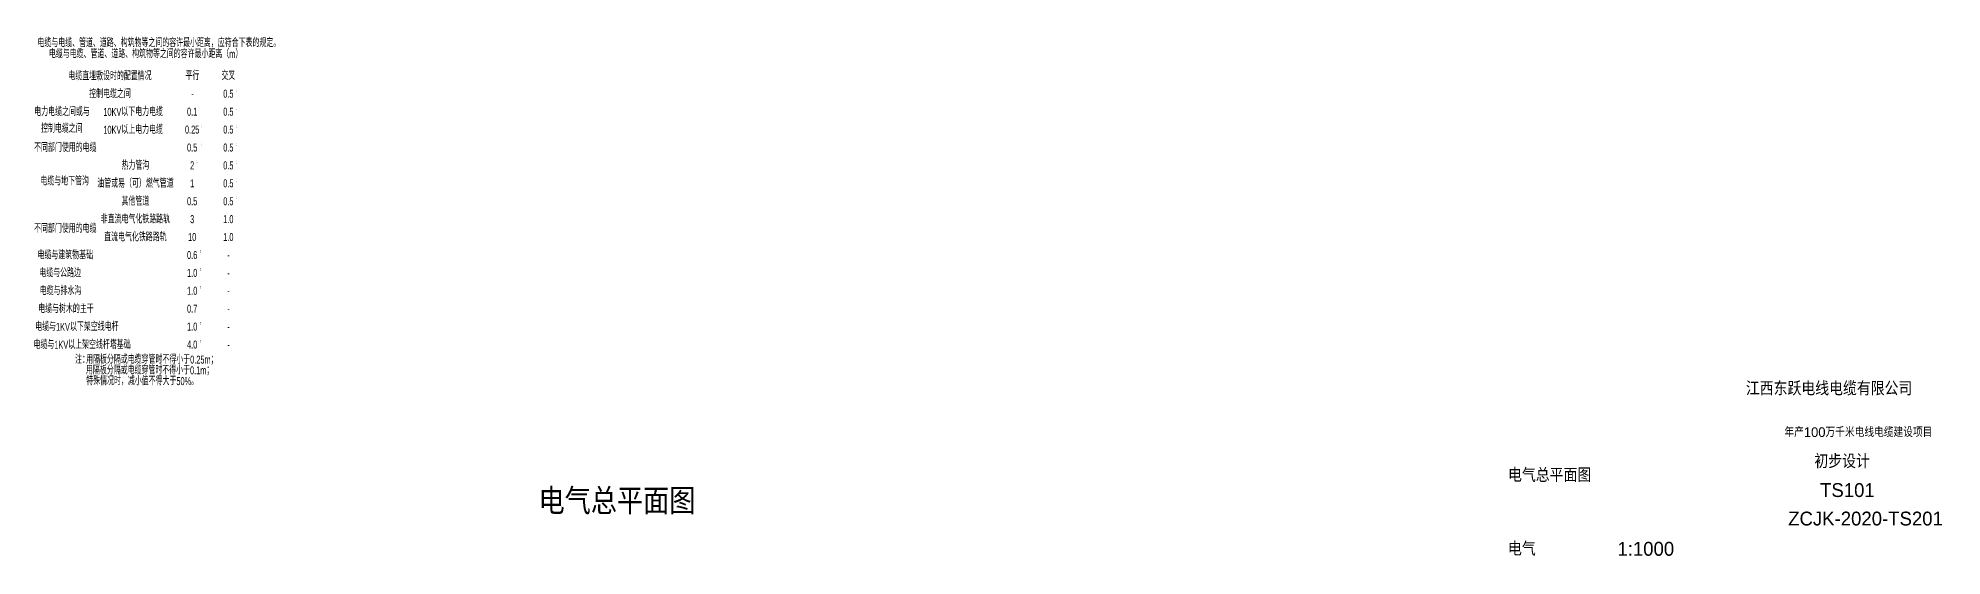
# Model space of a CAD drawing. Header units: inches. Extents: x 586127 to 586406, y 3136176 to 3136915.
# Drawn here: x 586158.6 to 586406.4, y 3136460.9 to 3136528.3 of the extents above; entities that cross this region are included whole.
import ezdxf
from ezdxf.enums import TextEntityAlignment as Align

# ---------------------------------------------------------------- set-up
doc = ezdxf.new("R2010")
doc.units = ezdxf.units.IN
doc.header["$MEASUREMENT"] = 0
doc.layers.add('DIM_SYMB', color=3, linetype='Continuous')
doc.layers.add('wen', color=2, linetype='Continuous')
doc.styles.add('0总图替换X', font='ZSM.shx', dxfattribs={"bigfont": 'HZTXT.shx'})
doc.styles.add('jx', font='jky1.shx', dxfattribs={"width": 0.6667, "bigfont": 'jky2.shx'})

msp = doc.modelspace()

# ---------------------------------------------------------------- texts
at = {"color": 2, "style": '0总图替换X'}
for s, height, p in [('江西东跃电线电缆有限公司', 1.8059, (586380.87, 3136481.76)), ('年产100万千米电线电缆建设项目', 1.2641, (586385.89, 3136476.35)), ('初步设计', 1.806, (586389.79, 3136472.28)), ('电气总平面图', 1.806, (586349.91, 3136470.48)), ('TS101', 1.806, (586390.53, 3136468.53)), ('ZCJK-2020-TS201', 1.8059, (586386.38, 3136464.82)), ('电气', 1.806, (586349.9, 3136460.88)), ('1:1000', 1.806, (586364.15, 3136460.88))]:
    msp.add_text(s, height=height, dxfattribs=at).set_placement(p)
at = {"layer": 'DIM_SYMB', "color": 7, "style": '0总图替换X'}
msp.add_text('电气总平面图', height=3.403, dxfattribs=at).set_placement((586223.7, 3136466.26))
at = {"layer": 'wen', "style": 'jx', "width": 0.6667}
for s, p in [('电缆与电缆、管道、道路、构筑物等之间的容许最小距离，应符合下表的规定。', (586158.47, 3136527.16)), ('电缆与电缆、管道、道路、构筑物等之间的容许最小距离（m）', (586159.96, 3136525.72))]:
    msp.add_text(s, height=1.0418, dxfattribs=at).set_placement(p)
for s, height, p in [('电缆直埋敷设时的配置情况', 1.0418, (586167.91, 3136522.84)), ('平行', 1.042, (586178.64, 3136522.88)), ('交叉', 1.042, (586183.32, 3136522.88)), ('控制电缆之间', 1.042, (586167.91, 3136520.51)), ('-', 1.04, (586178.64, 3136520.55)), ('0.5', 1.042, (586183.32, 3136520.55)), ('电力电缆之间或与', 1.042, (586161.67, 3136518.18)), ('10KV以下电力电缆', 1.042, (586170.93, 3136518.18)), ('0.1', 1.042, (586178.61, 3136518.21)), ('0.5', 1.042, (586183.32, 3136518.21)), ('控制电缆之间', 1.042, (586161.64, 3136516)), ('10KV以上电力电缆', 1.042, (586170.93, 3136515.85)), ('0.25', 1.042, (586178.61, 3136515.88)), ('0.5', 1.042, (586183.32, 3136515.88)), ('不同部门使用的电缆', 1.042, (586162.09, 3136513.51)), ('热力管沟', 1.042, (586171.22, 3136511.18)), ('0.5', 1.042, (586178.61, 3136513.54)), ('0.5', 1.042, (586183.32, 3136513.54)), ('电缆与地下管沟', 1.042, (586162.01, 3136509.14)), ('油管或易（可）燃气管道', 1.0418, (586171.22, 3136508.85)), ('2', 1.04, (586178.61, 3136511.21)), ('1', 1.04, (586178.61, 3136508.88)), ('0.5', 1.042, (586183.32, 3136511.21)), ('0.5', 1.042, (586183.32, 3136508.88)), ('其他管道', 1.042, (586171.22, 3136506.51)), ('0.5', 1.042, (586178.61, 3136506.54)), ('0.5', 1.042, (586183.32, 3136506.54)), ('非直流电气化铁路路轨', 1.042, (586171.22, 3136504.18)), ('3', 1.04, (586178.61, 3136504.21)), ('1.0', 1.042, (586183.32, 3136504.21)), ('不同部门使用的电缆', 1.042, (586162.09, 3136502.97)), ('直流电气化铁路路轨', 1.042, (586171.22, 3136501.85)), ('10', 1.042, (586178.61, 3136501.88)), ('1.0', 1.042, (586183.32, 3136501.88)), ('电缆与建筑物基础', 1.042, (586162.09, 3136499.51)), ('0.6', 1.042, (586178.61, 3136499.54)), ('-', 1.04, (586183.35, 3136499.54)), ('电缆与公路边', 1.042, (586161.42, 3136497.18)), ('1.0', 1.042, (586178.61, 3136497.21)), ('-', 1.04, (586183.35, 3136497.21)), ('电缆与排水沟', 1.042, (586161.47, 3136494.85)), ('1.0', 1.042, (586178.61, 3136494.88)), ('-', 1.04, (586183.35, 3136494.88)), ('电缆与树木的主干', 1.042, (586162.18, 3136492.51)), ('0.7', 1.042, (586178.61, 3136492.54)), ('-', 1.04, (586183.35, 3136492.54)), ('电缆与1KV以下架空线电杆', 1.0418, (586163.6, 3136490.18)), ('1.0', 1.042, (586178.61, 3136490.21)), ('-', 1.04, (586183.35, 3136490.21)), ('电缆与1KV以上架空线杆塔基础', 1.0418, (586164.28, 3136487.84)), ('4.0', 1.042, (586178.61, 3136487.87)), ('-', 1.04, (586183.35, 3136487.87)), ('注：', 1.042, (586164.28, 3136485.91)), ('用隔板分隔或电缆穿管时不得小于0.1m；', 1.0418, (586173.08, 3136484.51)), ('用隔板分隔或电缆穿管时不得小于0.25m；', 1.0418, (586173.36, 3136485.91)), ('特殊情况时，减小值不得大于50%%%。', 1.0418, (586172.1, 3136483.11))]:
    msp.add_text(s, height=height, dxfattribs=at).set_placement(p, align=Align.CENTER)
at = {"layer": 'wen', "style": 'jx'}
for s, rotation, width, p, p2 in [('1', 360, 1.055946, (586184.35, 3136521.28), (586184.44, 3136521.28)), ('1', 360, 1.055946, (586184.35, 3136518.95), (586184.44, 3136518.95)), ('2', 0, 0.377124, (586179.73, 3136516.68), (586179.82, 3136516.68)), ('1', 360, 1.055946, (586184.35, 3136516.62), (586184.44, 3136516.62)), ('3', 360, 0.377124, (586179.18, 3136511.99), (586179.27, 3136511.99)), ('2', 0, 0.377124, (586179.73, 3136514.35), (586179.82, 3136514.35)), ('1', 360, 1.055946, (586184.35, 3136514.28), (586184.44, 3136514.28)), ('1', 360, 1.055946, (586184.35, 3136511.95), (586184.44, 3136511.95)), ('1', 0, 1.055946, (586184.35, 3136507.34), (586184.44, 3136507.34)), ('3', 0, 0.377124, (586179.68, 3136491), (586179.76, 3136491)), ('3', 0, 0.377124, (586179.68, 3136488.67), (586179.76, 3136488.67)), ('1', 360, 1.055946, (586165.52, 3136486.16), (586165.61, 3136486.16)), ('2', 0, 0.377124, (586165.55, 3136484.76), (586165.64, 3136484.76)), ('3', 0, 0.377124, (586165.55, 3136483.36), (586165.64, 3136483.36))]:
    msp.add_text(s, height=0.347, rotation=rotation, dxfattribs=dict(at, width=width)).set_placement(p, p2, align=Align.FIT)
for s, width, p, p2 in [('1', 1.055946, (586184.35, 3136509.67), (586184.44, 3136509.67)), ('3', 0.377124, (586179.68, 3136500.34), (586179.76, 3136500.34)), ('3', 0.377124, (586179.68, 3136498.01), (586179.76, 3136498.01)), ('3', 0.377124, (586179.68, 3136495.67), (586179.76, 3136495.67))]:
    msp.add_text(s, height=0.347, dxfattribs=dict(at, width=width)).set_placement(p, p2, align=Align.FIT)

doc.saveas('drawing.dxf')
